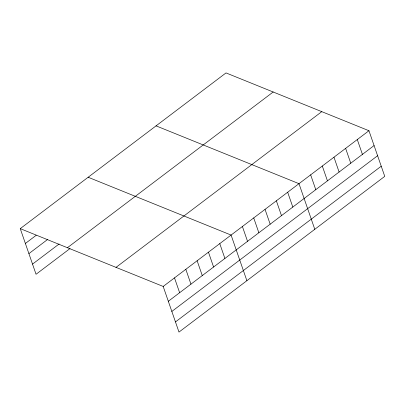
<?xml version="1.0" encoding="UTF-8"?>
<svg xmlns="http://www.w3.org/2000/svg" width="405" height="405" viewBox="0 0 405 405"><rect width="100%" height="100%" fill="white"/><g stroke="black" fill="none" stroke-linecap="round" stroke-linejoin="round"><path stroke-width="0.61" d="M20.25 228.638L226.015 72.92L368.95 130.729L384.75 176.362L178.985 332.08L163.185 286.446L20.25 228.638L36.05 274.271L70.004 248.579M25.383 243.466L36.207 235.275M28.907 253.631L47.603 239.482M32.532 264.106L59.1 243.997M67.417 247.713L273.183 91.996M116.017 267.371L321.778 111.648M163.185 286.446L368.95 130.729M168.318 301.274L374.083 145.557M171.841 311.44L377.602 155.722M175.466 321.914L381.232 166.197M156.052 125.864L298.986 183.673L314.791 229.306M88.153 177.248L231.088 235.062L246.888 280.695M357.286 139.553L362.424 154.381M345.627 148.377L350.76 163.205M333.968 157.201L339.101 172.029M322.309 166.025L327.442 180.853M310.65 174.849L315.784 189.677M287.671 192.238L292.805 207.066M276.357 200.804L281.49 215.627M265.037 209.365L270.17 224.193M253.722 217.93L258.856 232.759M242.403 226.496L247.536 241.324M219.768 243.623L224.902 258.451M208.453 252.188L213.587 267.017M197.134 260.754L202.272 275.582M185.819 269.32L190.952 284.143M174.499 277.881L179.638 292.709"/></g></svg>
